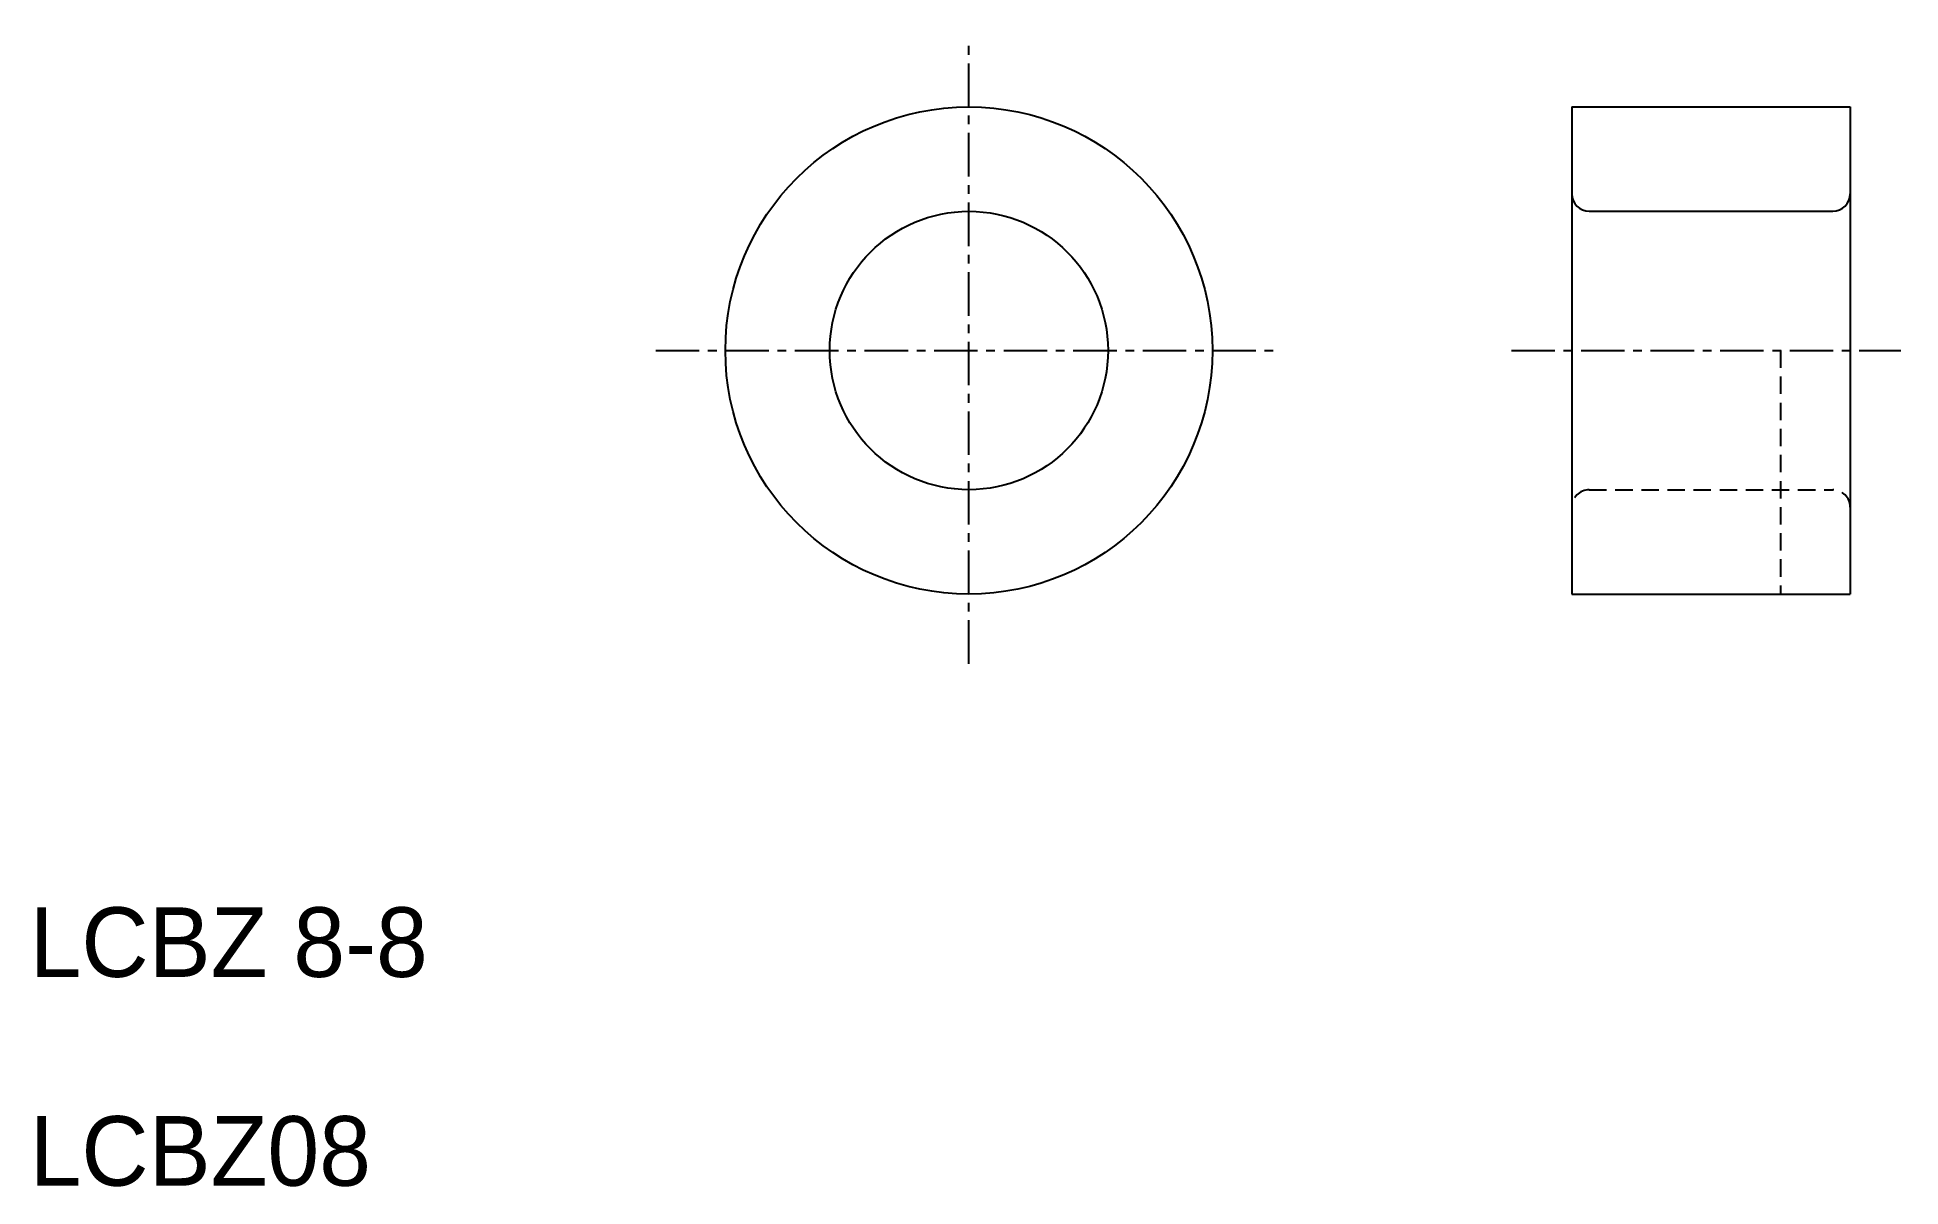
# Model space of a CAD drawing. Extents: x 10.2 to 63.8, y 10 to 43.
import ezdxf

# ---------------------------------------------------------------- set-up
doc = ezdxf.new("R2010")
doc.units = 0
doc.linetypes.add('CENTER', pattern=[2, 1.25, -0.25, 0.25, -0.25])
doc.linetypes.add('DASHED', pattern=[0.75, 0.5, -0.25])
doc.layers.get('0').update_dxf_attribs({"linetype": 'CONTINUOUS'})
doc.layers.add('CENTER', color=1, linetype='CENTER')

msp = doc.modelspace()

# ---------------------------------------------------------------- linework, layer by layer
at = {"color": 7, "linetype": 'CONTINUOUS'}
for p, q in [((54.332, 41), (54.332, 27)), ((54.332, 41), (62.332, 41)), ((62.332, 41), (62.332, 27)), ((54.832, 38), (61.832, 38)), ((55.145, 38), (55.145, 38)), ((55.457, 38), (55.457, 38)), ((54.332, 27), (62.332, 27))]:
    msp.add_line(p, q, dxfattribs=at)
at = {"color": 3, "linetype": 'DASHED'}
for p, q in [((60.332, 34), (60.332, 27)), ((54.832, 30), (61.832, 30))]:
    msp.add_line(p, q, dxfattribs=at)
at = {"color": 7, "linetype": 'CONTINUOUS'}
for radius in [7, 4]:
    msp.add_circle((37, 34), radius, dxfattribs=at)
for centre, start, end in [((54.832, 38.5), 180, 270), ((61.832, 38.5), 270, 0)]:
    msp.add_arc(centre, 0.5, start, end, dxfattribs=at)
at = {"color": 3, "linetype": 'DASHED'}
for centre, start, end in [((54.832, 29.5), 90, 180), ((61.832, 29.5), 0, 90)]:
    msp.add_arc(centre, 0.5, start, end, dxfattribs=at)
at = {"layer": 'CENTER', "color": 1, "linetype": 'CENTER'}
for p, q in [((37, 25), (37, 43)), ((28, 34), (46, 34)), ((52.596, 34), (63.787, 34))]:
    msp.add_line(p, q, dxfattribs=at)

# ---------------------------------------------------------------- texts
at = {"color": 7, "linetype": 'CONTINUOUS'}
for s, p in [('LCBZ 8-8', (10, 16)), ('LCBZ08', (10, 10))]:
    msp.add_text(s, height=2, dxfattribs=at).set_placement(p)

doc.saveas('drawing.dxf')
